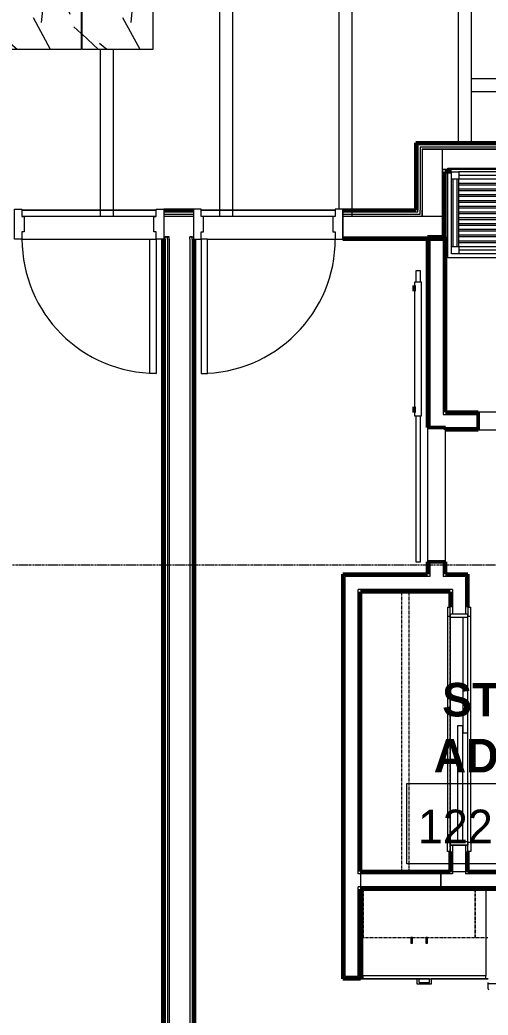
# Model space of a CAD drawing. Header units: inches. Extents: x -4235 to -464, y 9706 to 12338.
# Drawn here: x -2757.3 to -2631.8, y 11414.6 to 11681.3 of the extents above; entities that cross this region are included whole.
import ezdxf

# ---------------------------------------------------------------- set-up
doc = ezdxf.new("R2010")
doc.units = ezdxf.units.IN
doc.header["$MEASUREMENT"] = 0
doc.linetypes.add('Dash', pattern=[0.25, 0.125, -0.125])
doc.linetypes.add('Grid Line 1_2_', pattern=[0.8749999999999999, 0.4999999999999999, -0.125, 0.125, -0.125])
for name, color, linetype, lineweight in [('0-1', 7, 'Continuous', 5), ('0-2', 10, 'Continuous', 9), ('A-AREA-IDEN', 2, 'Continuous', 9), ('A-CLNG-2', 10, 'Continuous', 9), ('A-CLNG-PATT-1', 253, 'Continuous', 13), ('A-DOOR-1', 10, 'Continuous', 9), ('A-DOOR-2', 50, 'Continuous', 20), ('A-DOOR-4', 7, 'Continuous', 50), ('A-DOOR-FRAM-1', 10, 'Continuous', 9), ('A-DOOR-FRAM-3', 50, 'Continuous', 20), ('A-FLOR-3', 192, 'Continuous', 9), ('A-WALL-1', 7, 'Continuous', 50), ('A-WALL-2', 250, 'Continuous', 13), ('A-WALL-3', 10, 'Continuous', 9), ('A-WALL-4', 254, 'Continuous', 9), ('A-WALL-5', 113, 'Continuous', 9), ('I-WALL-1', 7, 'Continuous', 50), ('I-WALL-2', 10, 'Continuous', 9), ('I-WALL-3', 254, 'Continuous', 9), ('Q-CASE-1', 254, 'Continuous', 9), ('Q-CASE-2', 10, 'Continuous', 9), ('Q-CASE-3', 254, 'Dash', 9), ('Q-CASE-4', 10, 'Dash', 9), ('Q-CASE-HDLN-1', 10, 'Dash', 9), ('Q-CASE-HDLN-2', 254, 'Dash', 9), ('Q-SPCQ-1', 10, 'Continuous', 9), ('S-BEAM', 12, 'Continuous', 9), ('S-GRID-1', 1, 'Grid Line 1_2_', 9)]:
    doc.layers.add(name, color=color, linetype=linetype, lineweight=lineweight)
doc.styles.add('Century Gothic', font='ufonts.com_century-gothic.ttf', dxfattribs={"height": 8.999999999999991})
doc.styles.add('Century Gothic_B', font='GOTHICB.TTF', dxfattribs={"height": 8.999999999999991})

# ---------------------------------------------------------------- blocks, each defined once
blk = doc.blocks.new('SLIDING - FLUSH - 5-0 x 6-8-3203585-BACKGROUND - RCP - 1ST FLOOR')
at = {"layer": 'A-DOOR-1'}
for p, q in [((-32.75000000000011, 2.250000000000026), (-32.75000000000011, 3.000000000000026)), ((-30.25000000000011, 3.000000000000027), (-32.75000000000011, 3.000000000000027)), ((30.24999999999988, 2.999999999999741), (-30.25000000000011, 2.999999999999741)), ((-30.25000000000012, 3.000000000000025), (-30.25000000000012, 2.250000000000026)), ((30.24999999999989, 2.250000000000026), (30.24999999999989, 3.000000000000026)), ((30.24999999999988, 3.000000000000026), (32.74999999999988, 3.000000000000026)), ((32.74999999999988, 3.000000000000026), (32.74999999999988, 2.250000000000026)), ((-32.75000000000011, 2.250000000000026), (-30.25000000000011, 2.250000000000026)), ((0.9999999999999057, 2.250000000000026), (-30.00000000000012, 2.250000000000026)), ((-30.00000000000012, 2.250000000000026), (-30.00000000000012, 0.8750000000000002)), ((-30.00000000000012, 0.8750000000000002), (0.9999999999999057, 0.8750000000000002)), ((29.99999999999989, 0.8750000000000002), (-1.000000000000092, 0.8750000000000002)), ((-1.000000000000095, 0.8750000000000002), (-1.000000000000095, -0.4999999999999985)), ((0.9999999999999057, 2.250000000000026), (0.9999999999999057, 0.8750000000000002)), ((29.99999999999989, 0.8750000000000002), (29.99999999999989, -0.4999999999999985)), ((32.74999999999988, 2.250000000000026), (30.24999999999988, 2.250000000000026)), ((-32.75000000000009, -3.250000000038348), (-32.75000000000009, -2.500000000038348)), ((-30.25000000000008, -2.500000000038153), (-32.75000000000009, -2.500000000038137)), ((-30.25000000000009, -2.500000000038349), (-30.25000000000009, -3.250000000038348)), ((-1.000000000000095, -0.4999999999999985), (29.99999999999989, -0.4999999999999985)), ((30.2499999999999, -2.500000000038544), (32.7499999999999, -2.50000000003856)), ((30.2499999999999, -3.250000000038544), (30.24999999999991, -2.500000000038544)), ((32.7499999999999, -2.50000000003856), (32.7499999999999, -3.25000000003856)), ((-32.7500000000001, -3.250000000038137), (-30.25000000000009, -3.250000000038153)), ((-30.25000000000009, -3.250000000038634), (30.2499999999999, -3.250000000038829)), ((32.7499999999999, -3.25000000003856), (30.2499999999999, -3.250000000038544))]:
    blk.add_line(p, q, dxfattribs=at)
at = {"layer": 'A-DOOR-FRAM-1'}
for p, q in [((-30.00000000000009, 2.249999999999958), (-31.00000000000009, 2.249999999999958)), ((-31.0000000000001, -2.500000000038503), (-31.0000000000001, 2.249999999999958)), ((-30.00000000000008, 2.249999999999958), (-30.00000000000008, -2.500000000038503)), ((29.99999999999988, 2.249999999999674), (0.9999999999998365, 2.249999999999674)), ((29.99999999999988, -2.500000000038503), (29.99999999999988, 2.249999999999958)), ((29.99999999999988, 2.249999999999958), (30.9999999999999, 2.249999999999958)), ((30.9999999999999, 2.249999999999958), (30.9999999999999, -2.500000000038503)), ((-31.0000000000001, -2.500000000038503), (-30.00000000000008, -2.500000000038503)), ((-30.00000000000008, -2.500000000038788), (29.99999999999988, -2.500000000038788)), ((30.9999999999999, -2.500000000038503), (29.99999999999988, -2.500000000038503))]:
    blk.add_line(p, q, dxfattribs=at)
blk = doc.blocks.new('BARN - FLUSH - 3-0 x 7-0 BARN DOOR-3238942-BACKGROUND - RCP - 1ST FLOOR')
at = {"layer": 'A-DOOR-1'}
for p, q in [((-57.00000000000613, -4.322925211100865), (-60.00000000000681, -4.322925211100865)), ((-60.00000000000033, -4.322925211098092), (-60.00000000000033, -4.947925211098085)), ((-60.00000000000033, -4.947925211098092), (-60.00000000000033, -5.572925211098091)), ((-57.00000000000023, -5.822925211099584), (-57.00000000000023, -4.072925211099586)), ((-57.00000000000023, -4.072925211099586), (-21.00000000000023, -4.072925211099586)), ((-21.00000000000023, -4.072925211099586), (-21.00000000000023, -5.822925211099584)), ((17.99999999999386, -4.322925211100865), (-21.00000000000614, -4.322925211101036)), ((17.99999999999986, -4.947925211098089), (17.99999999999986, -4.322925211098092)), ((17.99999999999986, -5.572925211098091), (17.99999999999986, -4.947925211098096)), ((-60.00000000000681, -5.572925211100752), (-57.00000000000613, -5.572925211100752)), ((-21.00000000000023, -5.822925211099584), (-57.00000000000023, -5.822925211099584)), ((-21.00000000000614, -5.572925211100922), (17.99999999999386, -5.572925211100922))]:
    blk.add_line(p, q, dxfattribs=at)
at = {"layer": 'A-DOOR-4'}
for p, q in [((-56.00000000000018, -6.000000000000319), (-56.00000000000018, -5.82292521109986)), ((-54.50000000000018, -6.000000000000319), (-56.00000000000018, -6.000000000000319)), ((-54.50000000000018, -5.82292521109986), (-54.50000000000018, -6.000000000000319)), ((-23.50000000000048, -6.000000000000319), (-23.50000000000048, -5.82292521109986)), ((-22.00000000000048, -6.000000000000319), (-23.50000000000048, -6.000000000000319)), ((-22.00000000000048, -5.82292521109986), (-22.00000000000048, -6.000000000000319))]:
    blk.add_line(p, q, dxfattribs=at)
blk = doc.blocks.new('OD_CW_Closet - OD_CW_Closet-V26-BACKGROUND - RCP - 1ST FLOOR')
at = {"layer": 'Q-CASE-HDLN-1'}
for p, q in [((0.7377049180327883, 13.00000000000014), (75.64229468586618, 13.00000000000014)), ((0.7377049180327883, 11.00000000000014), (75.64229468586618, 11.00000000000014)), ((6.050204918904351, 4.169997680492087e-13), (7.800204918903185, 4.169997680492087e-13)), ((8.800204918904488, 4.169997680492087e-13), (68.80020491890431, 4.169997680492087e-13)), ((69.05020491890438, 4.169997680492087e-13), (71.55020491890429, 4.169997680492087e-13))]:
    blk.add_line(p, q, dxfattribs=at)
at = {"layer": 'Q-CASE-HDLN-2'}
for p, q in [((75.64229468586618, 23.99999999999991), (0.7377049180327829, 23.99999999999991)), ((0.7377049180327883, 23.99999999999991), (0.7377049180327883, 4.156675004196586e-13)), ((75.64229468586618, 4.169997680492087e-13), (75.64229468586618, 23.99999999999991)), ((0.7377049180327883, 4.169997680492087e-13), (6.050204918904351, 4.169997680492087e-13)), ((68.80020491890431, 4.169997680492087e-13), (69.05020491890438, 4.169997680492087e-13)), ((71.55020491890429, 4.169997680492087e-13), (75.64229468586618, 4.169997680492087e-13))]:
    blk.add_line(p, q, dxfattribs=at)
blk = doc.blocks.new('Base Cabinet 3 Drawer 230 - Base Cabinet 3 Drawer 230 33_-2568065-BACKGROUND - RCP - 1ST FLOOR')
at = {"layer": 'Q-CASE-2'}
for p, q in [((-15.76229508196745, -23.24999999999998), (-15.76229508196745, 7.993605777301189e-14)), ((-15.76229508196745, 7.993605777301189e-14), (17.23770491803254, 7.993605777301189e-14)), ((17.23770491803254, 7.993605777301189e-14), (17.23770491803254, -23.24999999999998)), ((-15.76229508196745, -23.24999999999998), (-15.76229508196745, -23.99999999999998)), ((17.23770491803254, -23.24999999999998), (-15.76229508196745, -23.24999999999998)), ((-15.76229508196745, -23.99999999999998), (17.23770491803254, -23.99999999999998)), ((-0.6379222451228459, -24.00000000000003), (-1.137295081967467, -24.00000000000003)), ((-1.137295081967467, -25.50000000000003), (-1.137295081967465, -24.00000000000003)), ((-0.6379222451228473, -25.00062716315541), (-0.6379222451228459, -24.00000000000003)), ((2.113332081187912, -25.0006271631554), (2.113332081187913, -24.00000000000003)), ((2.113332081187914, -24.00000000000003), (2.612704918032535, -24.00000000000003)), ((2.612704918032533, -24.00000000000003), (2.612704918032529, -25.50000000000002)), ((17.23770491803254, -23.99999999999998), (17.23770491803254, -23.24999999999998)), ((2.612704918032532, -25.50000000000002), (-1.137295081967469, -25.50000000000003)), ((-0.6379222451228473, -25.00062716315541), (2.113332081187912, -25.0006271631554))]:
    blk.add_line(p, q, dxfattribs=at)
blk = doc.blocks.new('300 Series Wall Hung Cabinet_302 - 30_ X 27_-V61-BACKGROUND - RCP - 1ST FLOOR')
at = {"layer": 'Q-CASE-3'}
for p, q in [((-14.99999999999979, -2.750000000208757), (-14.99999999999979, -15.37500000003938)), ((15.0000000000002, -7.472359205002702), (15.0000000000002, -2.750000000217096)), ((-14.99999999999979, -15.37500000003938), (-11.51562500782763, -15.37500000003938)), ((12.48437499217254, -15.37500000003938), (12.99999998689787, -15.37500000003938))]:
    blk.add_line(p, q, dxfattribs=at)
at = {"layer": 'Q-CASE-4'}
for p, q in [((-11.51562500782395, -2.375000000000202), (-14.99999999999979, -2.375000000000202)), ((-14.99999999999979, -2.375000000000202), (-14.99999999999979, -2.750000000208757)), ((15.0000000000002, -2.375000000000202), (12.48437499217591, -2.375000000000202)), ((15.0000000000002, -2.750000000217096), (15.0000000000002, -2.375000000000203))]:
    blk.add_line(p, q, dxfattribs=at)
blk = doc.blocks.new('300 Series Wall Hung Cabinet_302 - 30_ X 27_-V62-BACKGROUND - RCP - 1ST FLOOR')
at = {"layer": 'Q-CASE-1'}
for p, q in [((-1.761553985245542, -15.37500000003938), (-2.249999999999725, -15.37500000003938)), ((-2.249999999999725, -15.37500000003938), (-2.249999999999725, -16.8742556572617)), ((-1.761553985245548, -16.8742556572617), (-1.761553985245548, -15.37500000003938)), ((2.238446014754497, -15.37500000003937), (1.750000000000313, -15.37500000003937)), ((1.750000000000313, -15.37500000003937), (1.750000000000313, -16.87425565726169)), ((2.238446014754491, -16.87425565726169), (2.238446014754491, -15.37500000003937)), ((-2.249999999999725, -16.8742556572617), (-1.761553985245542, -16.8742556572617)), ((1.750000000000313, -16.87425565726169), (2.238446014754497, -16.87425565726169))]:
    blk.add_line(p, q, dxfattribs=at)
at = {"layer": 'Q-CASE-3'}
for p, q in [((-14.99999999999979, -2.750000000198832), (-14.99999999999979, -15.37500000003938)), ((15.0000000000002, -15.37500000003938), (15.0000000000002, -2.750000000206848)), ((-14.99999999999979, -15.37500000003938), (15.0000000000002, -15.37500000003938))]:
    blk.add_line(p, q, dxfattribs=at)
at = {"layer": 'Q-CASE-4'}
for p, q in [((15.0000000000002, -2.375000000000202), (-14.99999999999979, -2.375000000000202)), ((-14.99999999999979, -2.37673830611957), (-14.99999999999979, -2.750000000198832)), ((15.0000000000002, -2.750000000206848), (15.0000000000002, -2.375000000000203))]:
    blk.add_line(p, q, dxfattribs=at)
blk = doc.blocks.new('Bath Vanity - Bath Vanity 60_-V95-BACKGROUND - RCP - 1ST FLOOR')
at = {"layer": 'Q-CASE-1'}
for p, q in [((-29.26229508196731, -1.261213355974178e-13), (-29.26229508196731, 1.000000027255123)), ((30.73770491803266, 1.000000027077586), (30.73770491803266, 0.3787349241538055)), ((30.73770491803266, 0.3750000270760924), (30.73770491803266, -1.207922650792177e-13)), ((30.73770491803266, -1.234568003383181e-13), (-29.26229508196731, -1.261213355974178e-13))]:
    blk.add_line(p, q, dxfattribs=at)
at = {"layer": 'Q-CASE-2'}
for p, q in [((-29.26229508196731, 1.000000027255123), (-29.26229508196732, 24.00000000000004)), ((-29.26229508196732, 24.00000000000004), (30.73770491803265, 24.00000000000004)), ((-28.2622950819674, 21.00000000000008), (-28.2622950819674, 23.00000000000007)), ((-28.2622950819674, 23.00000000000007), (-26.26229508196729, 23.00000000000007)), ((-26.26229508196741, 23.00000000000006), (27.73770491803297, 23.00000000000006)), ((-26.26229508196729, 23.00000000000007), (-26.26229508196729, 21.00000000000008)), ((-26.26229508196741, 21.99999999999996), (27.73770491803297, 21.99999999999996)), ((27.73770491803285, 21.00000000000011), (27.73770491803285, 23.00000000000011)), ((27.73770491803285, 23.00000000000011), (29.73770491803275, 23.00000000000011)), ((29.73770491803275, 23.00000000000011), (29.73770491803275, 21.00000000000011)), ((30.73770491803266, 24.00000000000004), (30.73770491803266, 1.000000027077586)), ((-28.26229508196641, 20.99999999999965), (-28.26229508196641, 2.999999999999567)), ((-26.26229508196729, 21.00000000000008), (-28.2622950819674, 21.00000000000008)), ((-27.7622950819664, 20.99999999999966), (-27.7622950819664, 2.999999999999574)), ((-26.7622950819664, 20.99999999999966), (-26.7622950819664, 2.999999999999574)), ((27.73770491803267, 20.99999999997576), (-26.26229508196621, 20.99999999997576)), ((-26.26229508196639, 20.99999999999965), (-26.26229508196639, 2.999999999999567)), ((-26.2622950819662, 19.99999999997577), (27.73770491803299, 19.99999999997577)), ((27.73770491803297, 19.45454545452343), (-26.26229508196651, 19.45454545452343)), ((27.73770491803287, 20.99999999999721), (27.73770491803287, 2.999999999997132)), ((29.73770491803275, 21.00000000000011), (27.73770491803285, 21.00000000000011)), ((28.23770491803287, 20.99999999999722), (28.23770491803287, 2.999999999997139)), ((29.23770491803288, 20.99999999999722), (29.23770491803288, 2.999999999997139)), ((29.73770491803288, 20.99999999999721), (29.73770491803288, 2.999999999997132)), ((-26.2622950819662, 18.45454545452343), (27.73770491803299, 18.45454545452343)), ((27.73770491803299, 17.9090909090711), (-26.26229508196621, 17.9090909090711)), ((-26.2622950819662, 16.9090909090711), (27.73770491803299, 16.9090909090711)), ((27.73770491803299, 16.36363636361876), (-26.26229508196621, 16.36363636361876)), ((-26.26229508196651, 15.36363636361877), (27.73770491803298, 15.36363636361877)), ((27.73770491803267, 14.81818181816643), (-26.26229508196653, 14.81818181816643)), ((-26.2622950819662, 13.81818181816643), (27.73770491803299, 13.81818181816643)), ((27.73770491803299, 13.2727272727141), (-26.26229508196621, 13.2727272727141)), ((-26.2622950819662, 12.2727272727141), (27.73770491803299, 12.2727272727141)), ((27.73770491803297, 11.72727272726176), (-26.26229508196651, 11.72727272726176)), ((-26.26229508196652, 10.72727272726176), (27.73770491803267, 10.72727272726176)), ((27.73770491803267, 10.18181818180943), (-26.26229508196652, 10.18181818180943)), ((-26.2622950819662, 9.181818181809431), (27.73770491803299, 9.181818181809431)), ((27.73770491803299, 8.636363636357094), (-26.26229508196621, 8.636363636357094)), ((-26.26229508196651, 7.636363636357098), (27.73770491803298, 7.636363636357098)), ((27.73770491803267, 7.09090909090476), (-26.26229508196653, 7.09090909090476)), ((-26.26229508196652, 6.090909090904764), (27.73770491803267, 6.090909090904764)), ((27.73770491803267, 5.545454545452423), (-26.26229508196653, 5.545454545452423)), ((-28.26229508196718, 1.000000000000027), (-28.26229508196718, 3.000000000000022)), ((-28.26229508196718, 3.000000000000022), (-26.26229508196718, 3.000000000000022)), ((-26.2622950819662, 4.545454545452427), (27.73770491803298, 4.545454545452427)), ((27.73770491803299, 4.000000000000091), (-26.26229508196621, 4.000000000000091)), ((-26.26229508196652, 3.000000000000094), (27.73770491803234, 3.000000000000094)), ((-26.26229508196718, 3.000000000000022), (-26.26229508196718, 1.000000000000027)), ((27.73770491803267, 1.000000000000101), (27.73770491803267, 3.000000000000323)), ((27.73770491803267, 3.000000000000323), (29.73770491803267, 3.000000000000323)), ((29.73770491803267, 3.000000000000323), (29.73770491803267, 1.000000000000101)), ((-26.26229508196718, 1.000000000000027), (-28.26229508196718, 1.000000000000027)), ((-26.26229508196741, 2.000000000000059), (27.73770491803297, 2.000000000000059)), ((-26.26229508196741, 0.9999999999999537), (27.73770491803297, 0.9999999999999537)), ((29.73770491803267, 1.000000000000101), (27.73770491803267, 1.000000000000101))]:
    blk.add_line(p, q, dxfattribs=at)
blk = doc.blocks.new('CTR - 1st Phase - Unit Layouts_rvt-1-BACKGROUND - RCP - 1ST FLOOR')
at = {"layer": 'A-WALL-1'}
for p, q in [((-2647.972333767505, 11572.11439608975), (-2647.97233376751, 11623.23939611073)), ((-2647.97233376751, 11623.23939611073), (-2647.347333767509, 11623.23939611073)), ((-2647.347333767509, 11623.23939611073), (-2643.84733376751, 11623.23939611073)), ((-2643.84733376751, 11623.23939611073), (-2643.22233376751, 11623.23939611073)), ((-2643.22233376751, 11623.23939611073), (-2643.222333767505, 11576.23939611044)), ((-2643.222333767505, 11576.23939611044), (-2634.423736684881, 11576.23939611044)), ((-2634.423736684881, 11576.23939611044), (-2634.423736684884, 11571.48939611043)), ((-2643.222333767505, 11572.11439608975), (-2647.972333767505, 11572.11439608975)), ((-2643.222333767505, 11571.48939611044), (-2643.222333767505, 11572.11439608975)), ((-2634.423736684884, 11571.48939611043), (-2643.222333767505, 11571.48939611044)), ((-2647.972333767501, 11532.76898587837), (-2647.972333767501, 11536.11439608975)), ((-2647.972333767501, 11536.11439608975), (-2643.222333767501, 11536.11439608975)), ((-2643.222333767501, 11536.11439608975), (-2643.222333767501, 11532.76898587837)), ((-2670.684833760884, 11424.36439611084), (-2670.684833760871, 11532.76898587837)), ((-2670.684833760871, 11532.76898587837), (-2670.05983376087, 11532.76898587837)), ((-2670.05983376087, 11532.76898587837), (-2665.93483376087, 11532.76898587837)), ((-2665.93483376087, 11532.76898587837), (-2647.972333767501, 11532.76898587837)), ((-2643.222333767501, 11532.76898587837), (-2641.934833764959, 11532.76898587837)), ((-2641.934833764959, 11532.76898587837), (-2637.809833764959, 11532.76898587837)), ((-2637.809833764959, 11532.76898587837), (-2637.184833764959, 11532.76898587837)), ((-2637.184833764959, 11532.76898587837), (-2637.184833764957, 11523.92689611143)), ((-2665.934833760871, 11528.01898587837), (-2665.93483376088, 11453.11439611024)), ((-2641.934833764958, 11528.01898587836), (-2665.934833760871, 11528.01898587837)), ((-2641.934833764958, 11523.92689611142), (-2641.934833764958, 11528.01898587837)), ((-2641.934833764943, 11453.11439611024), (-2641.934833764944, 11458.42689611142)), ((-2637.184833764944, 11458.42689611143), (-2637.184833764943, 11453.11439611024)), ((-2665.93483376088, 11453.11439611024), (-2641.934833764943, 11453.11439611024)), ((-2637.184833764943, 11453.11439611024), (-2515.997333766787, 11453.11439611025)), ((-2515.997333766787, 11448.36439611025), (-2665.93483376088, 11448.36439611024)), ((-2665.93483376088, 11448.36439611024), (-2665.934833760884, 11424.36439611084)), ((-2670.059833760883, 11424.36439611084), (-2670.684833760884, 11424.36439611084)), ((-2666.559833760883, 11424.36439611084), (-2670.059833760883, 11424.36439611084)), ((-2665.934833760884, 11424.36439611084), (-2666.559833760883, 11424.36439611084))]:
    blk.add_line(p, q, dxfattribs=at)
at = {"layer": 'A-WALL-2'}
for p, q in [((-2647.34733376751, 11622.61439611073), (-2647.347333767505, 11572.11439608975)), ((-2647.34733376751, 11622.61439611073), (-2643.847333767509, 11622.61439611073)), ((-2643.84733376751, 11622.61439611073), (-2643.847333767505, 11575.61439611044)), ((-2643.847333767505, 11575.61439611044), (-2643.222333767505, 11575.61439611044)), ((-2643.222333767505, 11575.61439611044), (-2634.423736684881, 11575.61439611043)), ((-2643.222333767505, 11572.11439611044), (-2634.423736684883, 11572.11439611044)), ((-2647.347333767501, 11536.11439608975), (-2647.347333767501, 11532.76898587837)), ((-2643.847333767501, 11536.11439608975), (-2643.847333767501, 11532.76898587837)), ((-2670.059833760883, 11424.98939611084), (-2670.05983376087, 11532.14398587837)), ((-2666.559833760871, 11532.14398587837), (-2670.059833760871, 11532.14398587837)), ((-2665.93483376087, 11532.14398587837), (-2666.559833760871, 11532.14398587837)), ((-2647.347333767501, 11532.14398587836), (-2665.934833760871, 11532.14398587837)), ((-2647.347333767501, 11532.76898587837), (-2647.347333767501, 11532.14398587836)), ((-2643.847333767501, 11532.76898587837), (-2643.847333767501, 11532.14398587836)), ((-2641.934833764959, 11532.14398587836), (-2643.847333767501, 11532.14398587836)), ((-2641.309833764959, 11532.14398587836), (-2641.934833764959, 11532.14398587836)), ((-2637.809833764959, 11532.14398587836), (-2641.309833764959, 11532.14398587836)), ((-2637.809833764959, 11532.14398587836), (-2637.809833764957, 11522.17689611142)), ((-2666.55983376088, 11452.48939611024), (-2666.559833760871, 11528.64398587837)), ((-2665.93483376087, 11528.64398587837), (-2666.559833760871, 11528.64398587837)), ((-2641.934833764959, 11528.64398587837), (-2665.934833760871, 11528.64398587837)), ((-2641.309833764959, 11528.64398587837), (-2641.934833764958, 11528.64398587837)), ((-2641.309833764959, 11528.64398587837), (-2641.309833764957, 11522.17689611142)), ((-2641.309833764944, 11460.17689611142), (-2641.309833764943, 11453.11439611024)), ((-2637.809833764944, 11460.17689611142), (-2637.809833764943, 11453.11439611024)), ((-2665.934833760881, 11452.48939611024), (-2666.559833760879, 11452.48939611024)), ((-2641.309833764943, 11452.48939611024), (-2665.93483376088, 11452.48939611024)), ((-2641.309833764943, 11453.11439611024), (-2641.309833764943, 11452.48939611024)), ((-2637.809833764943, 11453.11439611024), (-2637.809833764943, 11452.48939611024)), ((-2516.622333766787, 11452.48939611025), (-2637.809833764943, 11452.48939611024)), ((-2665.93483376088, 11448.98939611024), (-2666.55983376088, 11448.98939611024)), ((-2666.559833760884, 11424.98939611084), (-2666.559833760881, 11448.98939611024)), ((-2516.622333766787, 11448.98939611025), (-2665.93483376088, 11448.98939611024)), ((-2666.559833760883, 11424.98939611084), (-2670.059833760883, 11424.98939611084))]:
    blk.add_line(p, q, dxfattribs=at)
at = {"layer": 'A-WALL-3'}
for p, q in [((-2600.423736684881, 11576.23939611041), (-2634.423736684881, 11576.23939611044)), ((-2647.972333767505, 11572.11439608975), (-2647.972333767501, 11536.11439608975)), ((-2643.222333767501, 11536.11439608975), (-2643.222333767505, 11571.48939611044)), ((-2634.423736684884, 11571.48939611043), (-2600.423736684883, 11571.48939611041)), ((-2641.934833764957, 11522.17689611142), (-2637.184833764957, 11522.17689611143)), ((-2641.934833764944, 11460.17689611142), (-2637.184833764944, 11460.17689611143)), ((-2665.93483376088, 11453.11439611024), (-2665.93483376088, 11448.36439611024)), ((-2641.934833764943, 11453.11439611024), (-2637.184833764943, 11453.11439611024)), ((-2644.447904410327, 11448.36439611024), (-2665.93483376088, 11448.36439611024)), ((-2631.762958775286, 11448.36439611024), (-2644.447904410327, 11448.36439611024))]:
    blk.add_line(p, q, dxfattribs=at)
at = {"layer": 'A-WALL-4'}
for p, q in [((-2634.423736684884, 11571.48939611043), (-2634.423736684881, 11576.23939611044)), ((-2647.972333767505, 11572.11439608975), (-2643.222333767505, 11572.11439608975)), ((-2643.222333767505, 11571.48939611044), (-2643.222333767505, 11572.11439608975)), ((-2643.222333767501, 11536.11439608975), (-2647.972333767501, 11536.11439608975)), ((-2665.93483376088, 11453.11439611024), (-2644.447904410327, 11453.11439611024)), ((-2644.447904410327, 11453.11439611024), (-2641.934833764943, 11453.11439611024)), ((-2644.447904410327, 11448.36439611024), (-2644.447904410327, 11453.11439611024)), ((-2644.447904410327, 11453.11439611024), (-2644.447904410327, 11448.36439611024)), ((-2637.184833764943, 11453.11439611024), (-2517.373736679708, 11453.11439611025))]:
    blk.add_line(p, q, dxfattribs=at)
at = {"layer": 'A-WALL-5'}
for p, q in [((-2631.762958775286, 11448.36439610974), (-2665.934833762369, 11448.36439610975)), ((-2665.934833762369, 11448.36439610975), (-2665.934833762375, 11424.86439611085)), ((-2665.934833762375, 11424.86439611085), (-2665.934833762369, 11448.36439610975)), ((-2665.934833762369, 11448.36439610975), (-2631.762958775286, 11448.36439610974)), ((-2665.934833762375, 11424.86439611085), (-2665.934833762375, 11424.36439611047)), ((-2665.934833762375, 11424.36439611047), (-2665.934833762375, 11424.86439611085)), ((-2665.934833762375, 11424.36439611047), (-2665.247333767391, 11424.36439611047)), ((-2665.247333767391, 11424.36439611047), (-2665.934833762375, 11424.36439611047)), ((-2665.247333767391, 11424.36439611047), (-2650.747333773446, 11424.36439611047)), ((-2650.747333773446, 11424.36439611047), (-2665.247333767391, 11424.36439611047)), ((-2650.747333773446, 11424.36439611047), (-2650.247960936602, 11424.36439611047)), ((-2650.247960936602, 11424.36439611047), (-2647.496706610291, 11424.36439611047)), ((-2647.496706610291, 11424.36439611047), (-2650.247960936602, 11424.36439611047)), ((-2647.496706610291, 11424.36439611047), (-2646.997333773446, 11424.36439611047)), ((-2646.997333773446, 11424.36439611047), (-2631.762958775292, 11424.36439611046)), ((-2631.762958775292, 11424.36439611046), (-2646.997333773446, 11424.36439611047))]:
    blk.add_line(p, q, dxfattribs=at)
at = {"layer": 'Q-SPCQ-1'}
for p, q in [((-2631.762958775292, 11423.11439611052), (-2631.762958775292, 11423.31124650422)), ((-2631.762958775292, 11423.11439611052), (-2607.762958775292, 11423.11439611052)), ((-2631.762958775292, 11421.68624650422), (-2631.762958775292, 11423.11439611052))]:
    blk.add_line(p, q, dxfattribs=at)
for radius, end in [(0.1968503937005153, 269.9999999999996), (0.1968503937003293, 210.0000000003021)]:
    blk.add_arc((-2631.566108381592, 11421.68624650422), radius, 180, end, dxfattribs=at)
at = {"layer": '0-2'}
for name, p, rotation in [('Bath Vanity - Bath Vanity 60_-V95-BACKGROUND - RCP - 1ST FLOOR', (-2611.858225906682, 11641.61439613768), 180), ('BARN - FLUSH - 3-0 x 7-0 BARN DOOR-3238942-BACKGROUND - RCP - 1ST FLOOR', (-2645.597333767503, 11554.11439608975), 270.0000000000055), ('OD_CW_Closet - OD_CW_Closet-V26-BACKGROUND - RCP - 1ST FLOOR', (-2641.934833761499, 11452.37669119252), 89.99999999999345), ('SLIDING - FLUSH - 5-0 x 6-8-3203585-BACKGROUND - RCP - 1ST FLOOR', (-2639.43483376495, 11491.17689611142), 270.0000000000118)]:
    blk.add_blockref(name, p, dxfattribs=dict(at, rotation=rotation))
for name, p in [('Base Cabinet 3 Drawer 230 - Base Cabinet 3 Drawer 230 33_-2568065-BACKGROUND - RCP - 1ST FLOOR', (-2649.610038691473, 11448.36439611085)), ('300 Series Wall Hung Cabinet_302 - 30_ X 27_-V62-BACKGROUND - RCP - 1ST FLOOR', (-2650.247333767395, 11450.73939611024)), ('300 Series Wall Hung Cabinet_302 - 30_ X 27_-V61-BACKGROUND - RCP - 1ST FLOOR', (-2620.247333767395, 11450.73939611024))]:
    blk.add_blockref(name, p, dxfattribs=at)
blk = doc.blocks.new('HOLLOW METAL - UNIT DOOR-2191978-BACKGROUND - RCP - 1ST FLOOR')
at = {"layer": 'A-DOOR-1'}
blk.add_arc((17.99999999999991, 4.12499999999997), 35.99999999999997, 90.00000000000044, 180.0000000000005, dxfattribs=at)
at = {"layer": 'A-DOOR-2'}
for p, q in [((17.99999999999985, 40.12499999999997), (16.24999999999985, 40.12499999999997)), ((16.24999999999985, 40.12499999999997), (16.2499999999999, 4.124999999999967)), ((17.9999999999999, 4.124999999999972), (17.99999999999985, 40.12499999999997)), ((16.2499999999999, 4.124999999999967), (17.9999999999999, 4.124999999999972))]:
    blk.add_line(p, q, dxfattribs=at)
at = {"layer": 'A-DOOR-FRAM-3'}
for p, q in [((-18.00000000000011, 4.124999999999997), (-20.0000000000001, 4.124999999999997)), ((-20.0000000000001, 4.124999999999997), (-20.0000000000001, -3.87499999999997)), ((-18.00000000000011, 2.187500000000005), (-18.00000000000011, 4.124999999999997)), ((17.99999999999989, 4.124999999999997), (17.99999999999989, 2.187500000000005)), ((19.99999999999988, 4.124999999999997), (17.99999999999989, 4.124999999999997)), ((19.99999999999988, -3.87499999999997), (19.99999999999988, 4.124999999999997)), ((-17.37500000000012, 2.187500000000005), (-18.00000000000011, 2.187500000000005)), ((-17.37500000000012, -1.937500000000014), (-17.37500000000012, 2.187500000000005)), ((17.99999999999989, 2.187500000000005), (17.37499999999992, 2.187500000000005)), ((17.37499999999992, 2.187500000000005), (17.37499999999992, -1.937500000000014)), ((-18.00000000000011, -3.87499999999997), (-18.00000000000011, -1.937500000000014)), ((-18.00000000000011, -1.937500000000014), (-17.37500000000012, -1.937500000000014)), ((17.37499999999992, -1.937500000000014), (17.99999999999989, -1.937500000000014)), ((17.99999999999989, -1.937500000000014), (17.99999999999989, -3.87499999999997)), ((-20.0000000000001, -3.87499999999997), (-18.00000000000011, -3.87499999999997)), ((17.99999999999989, -3.87499999999997), (19.99999999999988, -3.87499999999997))]:
    blk.add_line(p, q, dxfattribs=at)
blk = doc.blocks.new('HOLLOW METAL - UNIT DOOR-2191977-BACKGROUND - RCP - 1ST FLOOR')
at = {"layer": 'A-DOOR-1'}
blk.add_arc((17.99999999999991, -4.12499999999997), 36.00000000000004, 179.9999999999995, 269.9999999999992, dxfattribs=at)
at = {"layer": 'A-DOOR-2'}
for p, q in [((16.2499999999999, -4.124999999999967), (17.9999999999999, -4.124999999999972)), ((16.24999999999985, -40.12499999999997), (16.2499999999999, -4.124999999999967)), ((17.9999999999999, -4.124999999999972), (17.99999999999985, -40.12499999999997)), ((17.99999999999985, -40.12499999999997), (16.24999999999985, -40.12499999999997))]:
    blk.add_line(p, q, dxfattribs=at)
at = {"layer": 'A-DOOR-FRAM-3'}
for p, q in [((-20.0000000000001, 3.87499999999997), (-18.00000000000011, 3.87499999999997)), ((-20.0000000000001, -4.124999999999997), (-20.0000000000001, 3.87499999999997)), ((-18.00000000000011, 3.87499999999997), (-18.00000000000011, 1.937500000000014)), ((17.99999999999989, 3.87499999999997), (19.99999999999988, 3.87499999999997)), ((17.99999999999989, 1.937500000000014), (17.99999999999989, 3.87499999999997)), ((19.99999999999988, 3.87499999999997), (19.99999999999988, -4.124999999999997)), ((-18.00000000000011, 1.937500000000014), (-17.37500000000012, 1.937500000000014)), ((-17.37500000000012, 1.937500000000014), (-17.37500000000012, -2.187500000000005)), ((17.37499999999992, 1.937500000000014), (17.99999999999989, 1.937500000000014)), ((17.37499999999992, -2.187500000000005), (17.37499999999992, 1.937500000000014)), ((-18.00000000000011, -2.187500000000005), (-18.00000000000011, -4.124999999999997)), ((-17.37500000000012, -2.187500000000005), (-18.00000000000011, -2.187500000000005)), ((17.99999999999989, -2.187500000000005), (17.37499999999992, -2.187500000000005)), ((17.99999999999989, -4.124999999999997), (17.99999999999989, -2.187500000000005)), ((-18.00000000000011, -4.124999999999997), (-20.0000000000001, -4.124999999999997)), ((19.99999999999988, -4.124999999999997), (17.99999999999989, -4.124999999999997))]:
    blk.add_line(p, q, dxfattribs=at)
blk = doc.blocks.new('CTR - 1st Phase - Common Walls_rvt-1-BACKGROUND - RCP - 1ST FLOOR')
at = {"layer": 'A-CLNG-PATT-1'}
h = blk.add_hatch(dxfattribs=at)
h.set_pattern_fill('FP_4', color=256, style=0, pattern_type=2)
h.set_pattern_definition([(108.435, (6.24, 0), (-23.99951672022235, 47.99987493937634), [9.107000000000001, -66.78699999999999]), (139.399, (3.36, 8.64), (-144.0005735153077, 119.9994400831207), [4.424999999999999, -216.844]), (136.848, (24, 11.52), (-360.0023588418998, 335.9980391434867), [10.527, -515.834]), (109.983, (16.32, 18.72), (-71.9992676728157, 192.00044289162), [5.617999999999999, -275.295]), (90, (14.4, 0), (-24, 24), [4.8, -19.2]), (118.443, (14.4, 4.8), (168.0008061334766, -311.9999484046464), [13.101, -641.971]), (84.28900000000002, (8.16, 16.32), (-24.00143284707293, -215.9997167157574), [4.824, -236.373]), (129.806, (8.64, 21.12), (96.00064620849476, -119.9991582993457), [3.749, -183.697])])
h.paths.add_polyline_path([(-2721.680205153309, 11673.3893961106), (-2721.680205153309, 11716.36439611051), (-2740.630205153309, 11716.36439611051), (-2740.630205153309, 11673.3893961106)], flags=0)
h.paths.add_polyline_path([(-2740.880205153309, 11673.3893961106), (-2740.880205153309, 11736.99798137944), (-2741.198736672571, 11736.99798137944), (-2741.198736672571, 11735.36439611084), (-2743.198736672572, 11735.36439611084), (-2743.198736672572, 11736.99798137944), (-2779.030205153307, 11736.99798137944), (-2779.030205153306, 11673.38939611061), (-2743.48405386064, 11673.3893961106)], flags=0)
h.paths.add_polyline_path([(-2779.280205153309, 11673.38939611061), (-2779.28020515331, 11735.36439611084), (-2781.198736672573, 11735.36439611084), (-2781.198736672573, 11736.99798137944), (-2798.230205153307, 11736.99748170977), (-2798.230205153307, 11673.38939611061)], flags=0)
at = {"layer": 'A-CLNG-2'}
for p, q in [((-2740.880205153306, 11735.61439611051), (-2740.880205153305, 11673.3893961106)), ((-2740.630205153306, 11673.38939611059), (-2740.630205153306, 11716.3643961105)), ((-2721.680205153306, 11716.3643961105), (-2721.680205153306, 11673.38939611059)), ((-2740.880205153305, 11673.3893961106), (-2779.030205153303, 11673.3893961106)), ((-2721.680205153306, 11673.38939611059), (-2740.630205153306, 11673.38939611059))]:
    blk.add_line(p, q, dxfattribs=at)
at = {"layer": 'A-WALL-2'}
for p, q in [((-2649.973736679696, 11647.86439611052), (-2650.598736679695, 11647.86439611052)), ((-2650.598736679695, 11647.86439611052), (-2650.598736679709, 11630.36439611042)), ((-2643.348736679695, 11647.86439611052), (-2649.973736679696, 11647.86439611052)), ((-2649.473736679695, 11647.23939611052), (-2649.973736679696, 11647.23939611052)), ((-2649.973736679696, 11647.23939611052), (-2649.973736679709, 11630.36439611042)), ((-2643.348736679696, 11647.23939611052), (-2649.473736679695, 11647.23939611052)), ((-2643.973736679696, 11646.73939611052), (-2649.473736679696, 11646.73939611052)), ((-2649.473736679697, 11646.73939611052), (-2649.473736679709, 11630.36439611042)), ((-2643.348736679697, 11646.73939611052), (-2643.973736679696, 11646.73939611052)), ((-2505.826699257969, 11647.86439611052), (-2643.348736679695, 11647.86439611052)), ((-2506.08558273445, 11647.23939611052), (-2643.348736679696, 11647.23939611052)), ((-2506.292689515639, 11646.73939611052), (-2643.348736679697, 11646.73939611052)), ((-2643.3487366797, 11641.23939611052), (-2643.973736679701, 11641.23939611052)), ((-2643.973736679701, 11641.23939611052), (-2643.973736679709, 11630.36439611042)), ((-2516.748736679705, 11641.23939611052), (-2643.348736679701, 11641.23939611052)), ((-2718.723736673016, 11629.86439611047), (-2710.723736673015, 11629.86439611047)), ((-2670.723736673015, 11629.86439611044), (-2650.598736679709, 11629.86439611042)), ((-2650.598736679709, 11629.86439611042), (-2650.598736679709, 11630.36439611042)), ((-2649.973736679709, 11629.86439611042), (-2649.973736679709, 11630.36439611042)), ((-2649.973736679709, 11629.23939611042), (-2649.973736679709, 11629.86439611042)), ((-2649.473736679709, 11629.23939611042), (-2649.473736679709, 11630.36439611042)), ((-2643.97373667971, 11628.73939611042), (-2643.973736679709, 11630.36439611042)), ((-2718.723736673016, 11629.23939611047), (-2710.723736673015, 11629.23939611047)), ((-2718.723736673016, 11628.73939611047), (-2710.723736673015, 11628.73939611047)), ((-2670.723736673016, 11629.23939611044), (-2649.973736679709, 11629.23939611042)), ((-2670.723736673016, 11628.73939611044), (-2649.47373667971, 11628.73939611042)), ((-2649.47373667971, 11628.73939611042), (-2649.473736679709, 11629.23939611042)), ((-2643.973736679714, 11623.23939611042), (-2643.97373667971, 11628.73939611042)), ((-2718.723736673021, 11623.23939611047), (-2718.348736679699, 11623.23939611047)), ((-2718.3487366797, 11622.61439611047), (-2718.3487366797, 11623.23939611047)), ((-2717.7237366797, 11623.23939611047), (-2718.3487366797, 11623.23939611047)), ((-2718.348736679699, 11623.23939611047), (-2717.7237366797, 11623.23939611047)), ((-2718.3487366797, 11622.61439611047), (-2718.348736679705, 11285.28939611049)), ((-2717.7237366797, 11622.61439611047), (-2717.7237366797, 11623.23939611047)), ((-2717.2237366797, 11623.23939611047), (-2717.7237366797, 11623.23939611047)), ((-2717.7237366797, 11623.23939611047), (-2717.2237366797, 11623.23939611047)), ((-2717.7237366797, 11622.61439611047), (-2717.723736679706, 11285.28939611049)), ((-2717.223736679699, 11622.61439611047), (-2717.2237366797, 11623.23939611047)), ((-2717.223736679699, 11622.61439611047), (-2717.223736679705, 11285.28939611049)), ((-2711.7237366797, 11622.61439611047), (-2711.7237366797, 11623.23939611047)), ((-2711.0987366797, 11623.23939611047), (-2711.7237366797, 11623.23939611047)), ((-2711.7237366797, 11623.23939611047), (-2711.0987366797, 11623.23939611047)), ((-2711.7237366797, 11622.61439611047), (-2711.723736679705, 11285.28939611049)), ((-2711.0987366797, 11622.61439611047), (-2711.0987366797, 11623.23939611047)), ((-2711.0987366797, 11623.23939611047), (-2710.72373667302, 11623.23939611047)), ((-2711.0987366797, 11622.61439611047), (-2711.098736679705, 11285.28939611049)), ((-2670.72373667302, 11623.23939611044), (-2643.973736679714, 11623.23939611042))]:
    blk.add_line(p, q, dxfattribs=at)
at = {"layer": 'I-WALL-1'}
for p, q in [((-2651.098736679709, 11630.36439611043), (-2651.098736679695, 11648.36439611052)), ((-2651.098736679695, 11648.36439611052), (-2650.598736679695, 11648.36439611052)), ((-2650.598736679695, 11648.36439611052), (-2643.348736679695, 11648.36439611052)), ((-2643.348736679695, 11648.36439611052), (-2505.619592476781, 11648.36439611052)), ((-2641.595930824711, 11640.61439611052), (-2643.348736679701, 11640.61439611052)), ((-2643.348736679701, 11640.61439611052), (-2643.348736679709, 11630.36439611042)), ((-2718.723736673015, 11630.36439611047), (-2710.723736673015, 11630.36439611047)), ((-2670.723736673015, 11630.36439611044), (-2651.098736679709, 11630.36439611042)), ((-2643.348736679709, 11630.36439611042), (-2643.348736679714, 11623.23939611042)), ((-2718.973736679705, 11285.28939611049), (-2718.9737366797, 11622.61439611047)), ((-2710.4737366797, 11622.61439611047), (-2710.473736679705, 11285.28939611049)), ((-2643.348736679714, 11622.61439611042), (-2670.72373667302, 11622.61439611044)), ((-2643.348736679714, 11623.23939611042), (-2643.348736679714, 11622.61439611042))]:
    blk.add_line(p, q, dxfattribs=at)
at = {"layer": 'I-WALL-2'}
for p, q in [((-2720.723736673015, 11630.36439611048), (-2756.723736673016, 11630.3643961105)), ((-2672.723736673014, 11630.36439611044), (-2708.723736673014, 11630.36439611047)), ((-2670.723736673015, 11630.36439611044), (-2670.72373667302, 11622.61439611044)), ((-2756.723736673021, 11622.6143961105), (-2722.473736673021, 11622.61439611048)), ((-2718.9737366797, 11622.61439611047), (-2718.723736673021, 11622.61439611047)), ((-2710.723736673021, 11622.61439611047), (-2710.473736679699, 11622.61439611047)), ((-2706.97373667302, 11622.61439611046), (-2672.72373667302, 11622.61439611044))]:
    blk.add_line(p, q, dxfattribs=at)
at = {"layer": 'I-WALL-3'}
for p, q in [((-2651.098736679709, 11630.36439611043), (-2651.098736679695, 11648.36439611052)), ((-2643.348736679695, 11648.36439611052), (-2651.098736679695, 11648.36439611052)), ((-2643.348736679695, 11648.36439611052), (-2505.619592476781, 11648.36439611052)), ((-2756.723736673016, 11630.3643961105), (-2720.723736673015, 11630.36439611048)), ((-2718.723736673015, 11630.36439611047), (-2710.723736673015, 11630.36439611047)), ((-2708.723736673014, 11630.36439611047), (-2672.723736673014, 11630.36439611044)), ((-2670.723736673015, 11630.36439611044), (-2651.098736679709, 11630.36439611043))]:
    blk.add_line(p, q, dxfattribs=at)
at = {"layer": '0-2'}
blk.add_blockref('HOLLOW METAL - UNIT DOOR-2191977-BACKGROUND - RCP - 1ST FLOOR', (-2738.723736673018, 11626.73939611051), dxfattribs=at)
at = {"layer": '0-2', "rotation": 180}
blk.add_blockref('HOLLOW METAL - UNIT DOOR-2191978-BACKGROUND - RCP - 1ST FLOOR', (-2690.723736673017, 11626.73939611047), dxfattribs=at)
blk = doc.blocks.new('Dimension Lumber - LVL - 3_5X5_5-V208-BACKGROUND - RCP - 1ST FLOOR')
at = {"layer": 'S-BEAM'}
for p, q in [((-41.90000000004738, 1.749999999999968), (25.12741116281356, 1.749999999999968)), ((27.5024111628131, 1.749999999999968), (29.62741116281526, 1.749999999999968)), ((32.00241116281737, 1.749999999999968), (33.62741116281695, 1.749999999999968)), ((36.00241116281907, 1.749999999999968), (45.37499999999795, 1.749999999999968)), ((45.37499999999795, -1.750000000000163), (45.37499999999795, 1.749999999999968)), ((-43.77499999998606, -1.750000000000163), (-42.15000000006555, -1.750000000000163)), ((-42.15000000006555, -1.750000000000163), (25.12741116281374, -1.750000000000163)), ((27.50241116281326, -1.750000000000163), (29.62741116281527, -1.750000000000163)), ((32.00241116281736, -1.750000000000163), (33.62741116281696, -1.750000000000163)), ((36.00241116281905, -1.750000000000163), (45.37499999999795, -1.750000000000163))]:
    blk.add_line(p, q, dxfattribs=at)
blk = doc.blocks.new('Dimension Lumber - LVL - 3_5X5_5-V209-BACKGROUND - RCP - 1ST FLOOR')
at = {"layer": 'S-BEAM'}
for p, q in [((-43.77499999998606, 1.749999999999968), (-42.1500000000425, 1.749999999999968)), ((-42.1500000000425, 1.749999999999968), (25.12741116281341, 1.749999999999968)), ((27.50241116281295, 1.749999999999968), (29.62741116281494, 1.749999999999968)), ((32.00241116281704, 1.749999999999968), (33.62741116281681, 1.749999999999968)), ((36.00241116281889, 1.749999999999968), (45.37499999999795, 1.749999999999968)), ((45.37499999999795, -1.750000000000163), (45.37499999999795, 1.749999999999968)), ((-43.77499999998606, -1.750000000000163), (-42.15000000004474, -1.750000000000163)), ((-42.15000000004474, -1.750000000000163), (25.1274111628134, -1.750000000000163)), ((27.50241116281294, -1.750000000000163), (29.62741116281496, -1.750000000000163)), ((32.00241116281703, -1.750000000000163), (33.62741116281679, -1.750000000000163)), ((36.0024111628189, -1.750000000000163), (45.37499999999795, -1.750000000000163))]:
    blk.add_line(p, q, dxfattribs=at)
blk = doc.blocks.new('Dimension Lumber - LVL - 3_5X5_5-V210-BACKGROUND - RCP - 1ST FLOOR')
at = {"layer": 'S-BEAM'}
for p, q in [((-43.77499999998606, 1.749999999999968), (-42.15000000001833, 1.749999999999968)), ((-42.15000000001833, 1.749999999999968), (0.8750000000886685, 1.749999999999968)), ((43.84999999999916, 1.749999999999968), (44.85000000000606, 1.749999999999968)), ((44.85000000000606, 1.749999999999968), (45.10000000000983, 1.749999999999968)), ((45.10000000000983, 1.749999999999968), (45.33584905661468, 1.749999999999968)), ((45.37499999999795, -1.750000000000163), (45.37499999999795, 1.749999999999968)), ((-43.77499999998606, -1.750000000000163), (-42.15000000002089, -1.750000000000163)), ((-42.15000000002089, -1.750000000000163), (0.8750000000886685, -1.750000000000163)), ((43.84999999999916, -1.750000000000163), (44.85000000000494, -1.750000000000163)), ((44.85000000000494, -1.750000000000163), (45.10000000000983, -1.750000000000163)), ((45.11180173093044, -1.750000000000163), (45.37499999999795, -1.750000000000163))]:
    blk.add_line(p, q, dxfattribs=at)
blk = doc.blocks.new('Dimension Lumber - LVL - 3_5X5_5-V217-BACKGROUND - RCP - 1ST FLOOR')
at = {"layer": 'S-BEAM'}
for p, q in [((-34.76250000001254, 1.749999999999968), (-34.76250000001254, -1.750000000000163)), ((-34.76250000001254, 1.749999999999968), (14.51491116282144, 1.749999999999968)), ((16.88991116282098, 1.749999999999968), (19.01491116282299, 1.749999999999968)), ((21.38991116282509, 1.749999999999968), (23.01491116282468, 1.749999999999968)), ((25.38991116282677, 1.749999999999968), (34.48750000001738, 1.749999999999968)), ((34.50750000002972, 1.749999999999968), (34.76250000001254, 1.749999999999968)), ((34.76250000001254, -1.750000000000163), (34.76250000001254, 1.749999999999968)), ((-34.76250000001254, -1.750000000000163), (14.51491116282134, -1.750000000000163)), ((16.88991116282088, -1.750000000000163), (19.01491116282289, -1.750000000000163)), ((21.38991116282496, -1.750000000000163), (23.01491116282472, -1.750000000000163)), ((25.3899111628268, -1.750000000000163), (34.48750000001723, -1.750000000000163)), ((34.48750000001723, -1.750000000000163), (34.76250000001254, -1.750000000000163))]:
    blk.add_line(p, q, dxfattribs=at)
blk = doc.blocks.new('Dimension Lumber - LVL - 3_5X5_5-2692541-BACKGROUND - RCP - 1ST FLOOR')
at = {"layer": 'S-BEAM'}
for p, q in [((-84.46249831107583, 1.749999999999968), (-83.57861483459973, 1.749999999999968)), ((-83.57861483459973, 1.749999999999968), (87.9206050002662, 1.749999999999968)), ((-87.9206050002662, -1.750000000000163), (-87.07861483459965, -1.750000000000163)), ((-87.07861483459965, -1.750000000000163), (87.9206050002662, -1.750000000000163))]:
    blk.add_line(p, q, dxfattribs=at)

msp = doc.modelspace()

# ---------------------------------------------------------------- linework, layer by layer
at = {"layer": 'A-AREA-IDEN', "flags": 128}
msp.add_lwpolyline([(-2653.591621866077, 11476.67402219204), (-2569.090834464502, 11476.67402219204), (-2569.090834464502, 11455.17795919991), (-2653.591621866077, 11455.17795919991)], close=True, dxfattribs=at)
at = {"layer": 'A-FLOR-3'}
for p, q in [((-2649.473736678947, 11646.73939611052), (-2506.292689515641, 11646.73939611052)), ((-2649.473736678947, 11646.73939611052), (-2649.47373667895, 11628.7393961105)), ((-2643.973736679698, 11628.73939611052), (-2643.973736679698, 11646.73939611052)), ((-2756.723736673017, 11628.73939611052), (-2720.723736673016, 11628.73939611052)), ((-2718.723736673016, 11628.73939611052), (-2710.723736673016, 11628.73939611052)), ((-2708.723736673016, 11628.73939611052), (-2672.723736673016, 11628.73939611052)), ((-2670.723736673016, 11628.73939611052), (-2643.973736679698, 11628.73939611052))]:
    msp.add_line(p, q, dxfattribs=at)
at = {"layer": 'S-GRID-1'}
msp.add_line((-464.4510437557978, 11535.18939611052), (-4185.696567793736, 11535.18939611053), dxfattribs=at)

# ---------------------------------------------------------------- block references
at = {"layer": '0-1'}
for name in ['CTR - 1st Phase - Unit Layouts_rvt-1-BACKGROUND - RCP - 1ST FLOOR', 'CTR - 1st Phase - Common Walls_rvt-1-BACKGROUND - RCP - 1ST FLOOR']:
    msp.add_blockref(name, (0, 0), dxfattribs=at)
at = {"layer": 'S-BEAM'}
for name, p, rotation in [('Dimension Lumber - LVL - 3_5X5_5-V210-BACKGROUND - RCP - 1ST FLOOR', (-2733.9237366797, 11672.51439611051), 90), ('Dimension Lumber - LVL - 3_5X5_5-V209-BACKGROUND - RCP - 1ST FLOOR', (-2701.9237366797, 11672.5143961105), 90), ('Dimension Lumber - LVL - 3_5X5_5-V208-BACKGROUND - RCP - 1ST FLOOR', (-2669.9237366797, 11672.5143961105), 90), ('Dimension Lumber - LVL - 3_5X5_5-V217-BACKGROUND - RCP - 1ST FLOOR', (-2637.9237366797, 11683.12689611049), 90), ('Dimension Lumber - LVL - 3_5X5_5-2692541-BACKGROUND - RCP - 1ST FLOOR', (-2548.253131679431, 11663.78939611049), 180)]:
    msp.add_blockref(name, p, dxfattribs=dict(at, rotation=rotation))

# ---------------------------------------------------------------- texts
at = {"layer": 'A-AREA-IDEN', "char_height": 8.999999999999991, "attachment_point": 1}
for s, insert, width, style in [('STUDIO A -', (-2644.089653362139, 11503.64689590601), 79.08299999999991, 'Century Gothic_B'), ('ADA TYPE B', (-2646.339653362139, 11488.64689590601), 84.53699999999992, 'Century Gothic_B'), ('122 - (469 SF)', (-2650.591621866077, 11469.67402219204), 94.8389999999999, 'Century Gothic')]:
    msp.add_mtext(s, dxfattribs=dict(at, insert=insert, width=width, style=style))

doc.saveas('drawing.dxf')
